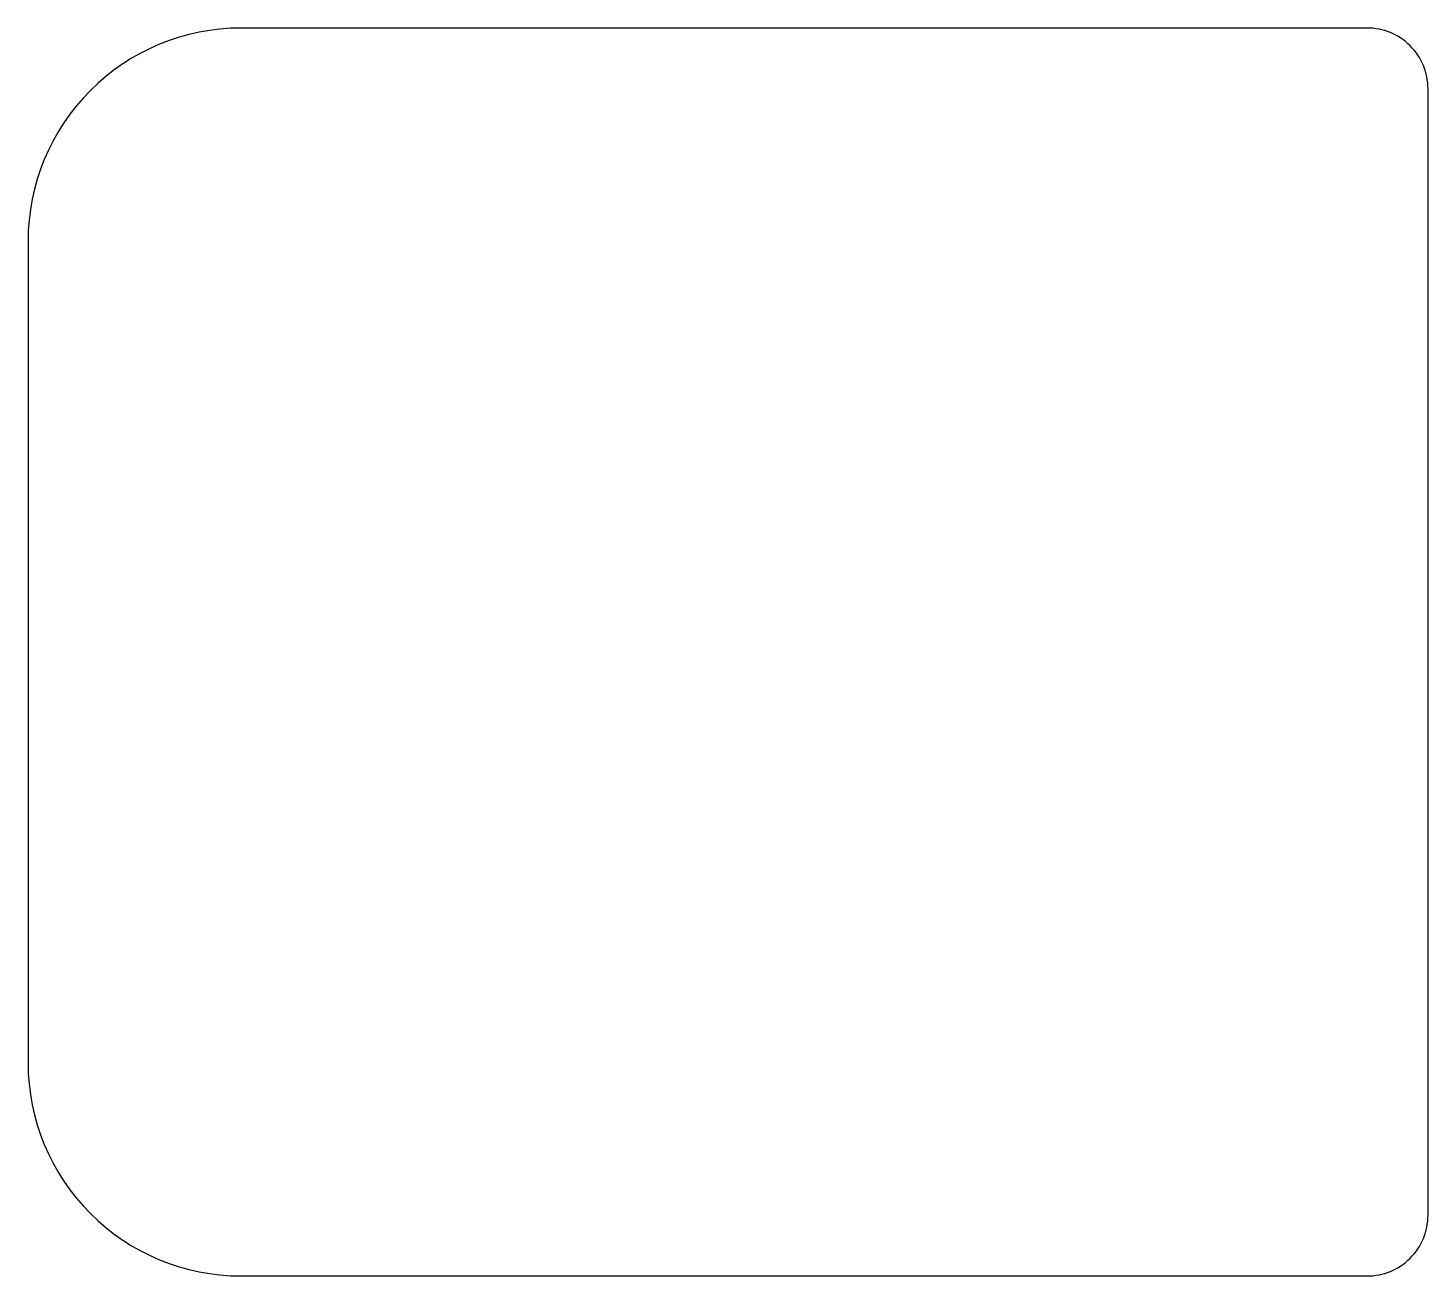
# Model space of a CAD drawing. Header units: millimetres. Extents: x -23 to 23, y -20.5 to 20.5.
import ezdxf

# ---------------------------------------------------------------- set-up
doc = ezdxf.new("R2010")
doc.units = ezdxf.units.MM
doc.layers.get('0').update_dxf_attribs({"linetype": 'CONTINUOUS'})

msp = doc.modelspace()

# ---------------------------------------------------------------- linework, layer by layer
msp.add_lwpolyline([(23, 18.5, 0.414214), (21, 20.5), (-16, 20.5, 0.414214), (-23, 13.5), (-23, -13.5, 0.414214), (-16, -20.5), (21, -20.5, 0.414214), (23, -18.5)], format="xyb", close=True)

doc.saveas('drawing.dxf')
